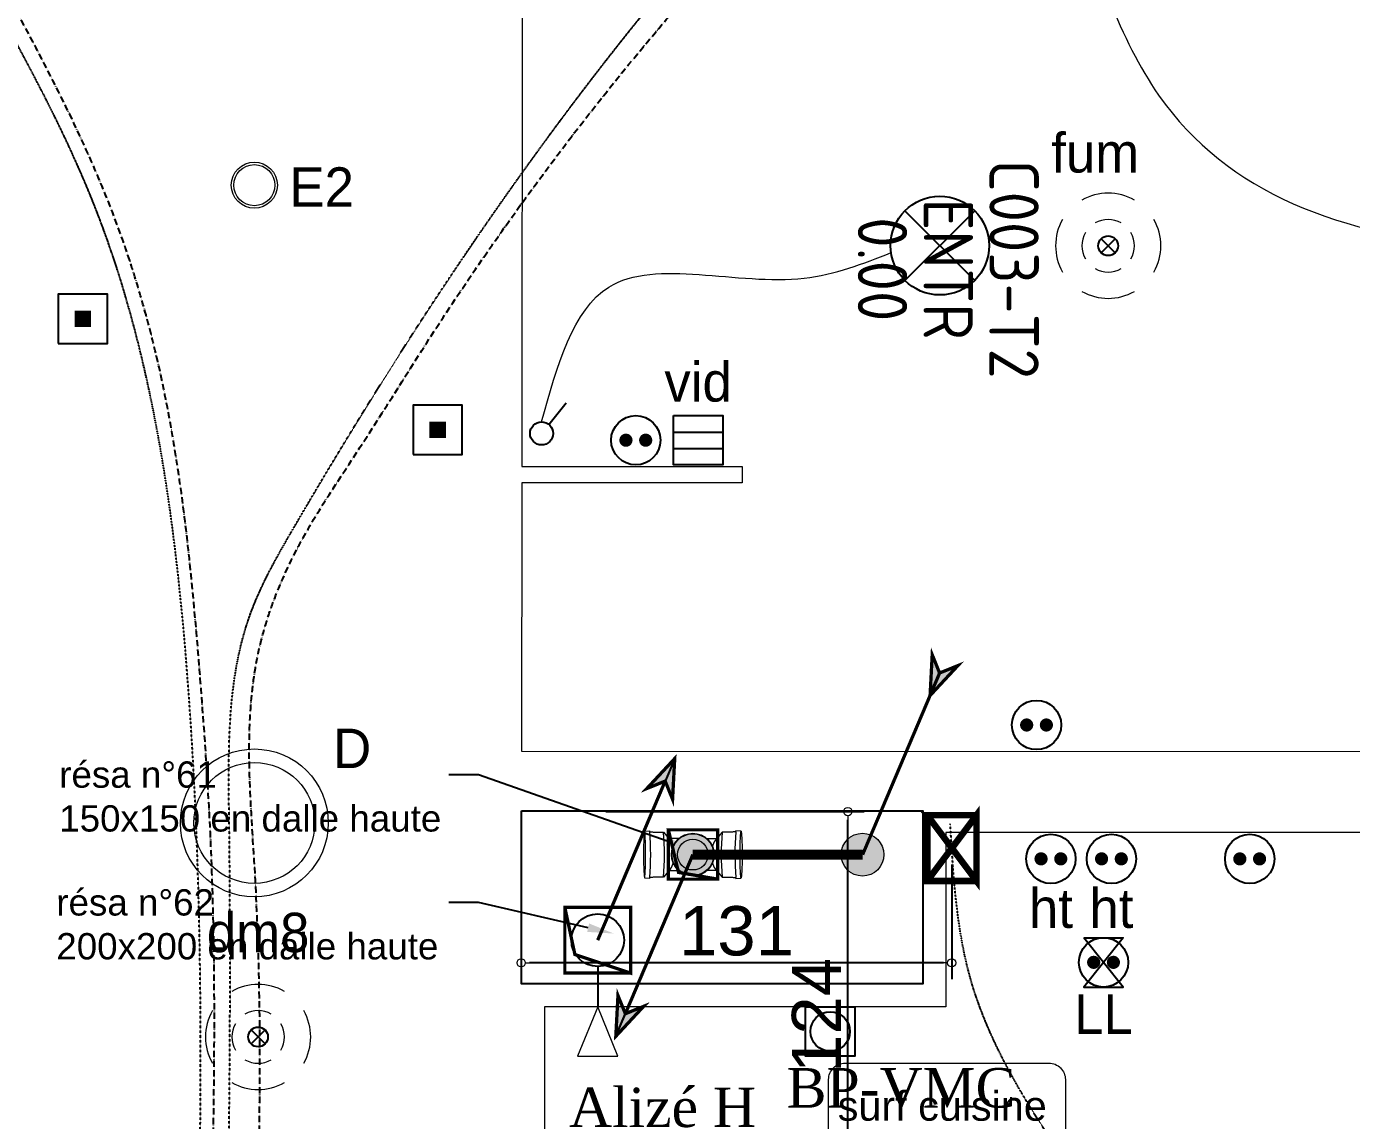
# Model space of a CAD drawing. Header units: millimetres. Extents: x 454430 to 532383, y -370512 to -310890.
# Drawn here: x 467923 to 471952, y -328806 to -325479 of the extents above; entities that cross this region are included whole.
import ezdxf
from ezdxf import colors
from ezdxf.entities.mleader import LeaderData, LeaderLine
from ezdxf.math import Vec2, Vec3

# ---------------------------------------------------------------- set-up
doc = ezdxf.new("R2010")
doc.units = ezdxf.units.MM
doc.set_wipeout_variables(frame=1)
for name, pattern in [('prlm_ef', [0.165, 0.1, -0.065]), ('prlm_eu', [2, 1.25, -0.25, 0.25, -0.25]), ('prlm_gaz', [36, 24, -3, 0, -3, 0, -3, 0, -3])]:
    doc.linetypes.add(name, pattern=pattern)
for name, color, linetype, lineweight in [('_GAZELEC-BOITE INCORPO', 36, 'Continuous', 18), ('_GAZELEC-RESERVATION', 1, 'Continuous', 18), ('_GAZELEC-RESERVATION 2', 132, 'Continuous', 18)]:
    doc.layers.add(name, color=color, linetype=linetype, lineweight=lineweight)
for name, color, linetype in [('GAZ-EU FLECHE', 42, 'Continuous'), ('GAZ-FLECHE VMC', 93, 'Continuous'), ('prlm-EAU-CHU', 42, 'Continuous'), ('prlm-EAU-EF', 161, 'Continuous'), ('prlm-EAU-EUEV', 25, 'Continuous'), ('prlm-ELEC-CFA', 181, 'Continuous'), ('prlm-ELEC-CFO', 201, 'Continuous'), ('prlm-ELEC-SSI', 230, 'Continuous'), ('prlm-GAZ', 20, 'Continuous'), ('prlm-GT', 242, 'Continuous'), ('prlm-VMC', 93, 'Continuous')]:
    doc.layers.add(name, color=color, linetype=linetype)
doc.layers.add('prlm-xpoly', color=7, linetype='Continuous', plot=False)
doc.styles.add('Arial', font='arial.ttf')
doc.styles.add('prlm-elec-cfa', font='comic.ttf', dxfattribs={"height": 12})
doc.styles.add('prlm-elec-cfo', font='comic.ttf', dxfattribs={"height": 12})
doc.styles.add('prlm-elec-ssi', font='comic.ttf', dxfattribs={"height": 12})
doc.styles.add('prlm-sejc', font='arial.ttf', dxfattribs={"height": 20})
doc.styles.add('prlm-vmc', font='pala.ttf', dxfattribs={"height": 14})
doc.styles.add('prlm-xpoly', font='isocp.shx', dxfattribs={"height": 15})
doc.styles.get("Standard").update_dxf_attribs({"font": 'arial.ttf'})
doc.dimstyles.new('200', dxfattribs={"dimtxt": 150, "dimasz": 25, "dimexe": 50, "dimexo": 50, "dimgap": 20, "dimtad": 1, "dimdec": 0, "dimlfac": 0.1, "dimdsep": 46, "dimtxsty": 'Arial', "dimblk1": 'DOTBLANK', "dimblk2": 'DOTBLANK', "dimsah": 1, "dimcen": 25, "dimclrd": 5, "dimclre": 5, "dimadec": 0, "dimazin": 0, "dimtfac": 1, "dimtdec": 0, "dimtmove": 0, "dimatfit": 3, "dimldrblk": 'DOTBLANK', "dimfxl": 50, "dimtolj": 1, "dimtzin": 0, "dimarcsym": 0})

# ---------------------------------------------------------------- blocks, each defined once
blk = doc.blocks.new('xi.lumD')
at = {"layer": 'prlm-ELEC-CFO', "color": 0, "linetype": 'ByBlock', "lineweight": 13}
for radius in [22.49, 18.39]:
    blk.add_circle((0, 0), radius, dxfattribs=at)
blk = doc.blocks.new('xi.lumE')
at = {"layer": 'prlm-ELEC-CFO', "color": 0, "linetype": 'ByBlock', "lineweight": 13}
for radius in [7, 6.25]:
    blk.add_circle((0, 0), radius, dxfattribs=at)
blk = doc.blocks.new('xi.LL')
at = {"color": 0, "lineweight": 5}
blk.add_wipeout([(-7.5, -7.5), (7.5, -7.5), (7.5, 7.5), (-7.5, 7.5)], dxfattribs=at).dxf.layer = 'prlm-ELEC-CFO'
at = {"layer": 'prlm-ELEC-CFO', "color": 0, "linetype": 'ByBlock', "lineweight": 5, "const_width": 2}
for points in [[(-4, 0, 1), (-2, 0, 1)], [(2, 0, 1), (4, 0, 1)]]:
    blk.add_lwpolyline(points, format="xyb", close=True, dxfattribs=at)
at = {"layer": 'prlm-ELEC-CFO', "color": 0, "linetype": 'ByBlock', "lineweight": -2}
blk.add_circle((0, 0), 7.5, dxfattribs=at)
blk = doc.blocks.new('xi.PC')
at = {"color": 0, "lineweight": 5}
blk.add_wipeout([(-7.5, -7.5), (7.5, -7.5), (7.5, 7.5), (-7.5, 7.5)], dxfattribs=at).dxf.layer = 'prlm-ELEC-CFO'
at = {"layer": 'prlm-ELEC-CFO', "color": 0, "linetype": 'ByBlock', "lineweight": 5, "const_width": 2}
for points in [[(-4, 0, 1), (-2, 0, 1)], [(2, 0, 1), (4, 0, 1)]]:
    blk.add_lwpolyline(points, format="xyb", close=True, dxfattribs=at)
at = {"layer": 'prlm-ELEC-CFO', "color": 0, "linetype": 'ByBlock', "lineweight": -2}
blk.add_circle((0, 0), 7.5, dxfattribs=at)
blk = doc.blocks.new('xi.PCHT')
at = {"color": 0, "lineweight": 5}
blk.add_wipeout([(-7.5, -7.5), (7.5, -7.5), (7.5, 7.5), (-7.5, 7.5)], dxfattribs=at).dxf.layer = 'prlm-ELEC-CFO'
at = {"layer": 'prlm-ELEC-CFO', "color": 0, "linetype": 'ByBlock', "lineweight": 5, "const_width": 2}
for points in [[(-4, 0, 1), (-2, 0, 1)], [(2, 0, 1), (4, 0, 1)]]:
    blk.add_lwpolyline(points, format="xyb", close=True, dxfattribs=at)
at = {"layer": 'prlm-ELEC-CFO', "color": 0, "linetype": 'ByBlock', "lineweight": -2}
blk.add_circle((0, 0), 7.5, dxfattribs=at)
blk = doc.blocks.new('xi.4m²')
at = {"color": 0}
blk.add_wipeout([(-34.54, 20.54), (34.54, 20.54), (34.54, -20.54), (-34.54, -20.54)], dxfattribs=at).dxf.layer = 'prlm-ELEC-CFO'
at = {"layer": 'prlm-ELEC-CFO', "color": 0, "lineweight": 13}
blk.add_lwpolyline([(-31, 22), (31, 22, -0.414214), (36, 17), (36, -17, -0.414214), (31, -22), (-31, -22, -0.414214), (-36, -17), (-36, 17, -0.414214)], format="xyb", close=True, dxfattribs=at)
at = {"layer": 'prlm-ELEC-CFO', "color": 0, "attachment_point": 6, "line_spacing_factor": 0.8, "style": 'prlm-sejc'}
for s, insert, char_height in [('surf cuisine', (30.36, 8.9), 9), ('4 m²', (29.31, -9.19), 13)]:
    blk.add_mtext(s, dxfattribs=dict(at, insert=insert, char_height=char_height))
at = {"layer": 'prlm-ELEC-CFO', "color": 0, "style": 'prlm-sejc', "flags": 8}
blk.add_attdef('?', (-28.3, -16.79), '', height=20, dxfattribs=at)
blk = doc.blocks.new('xi.BSO')
at = {"layer": 'prlm-ELEC-CFO', "lineweight": 5}
blk.add_hatch(color=0, dxfattribs=at).paths.add_polyline_path([(-2.5, -2.5), (2.5, -2.5), (2.5, 2.5), (-2.5, 2.5)])
at = {"layer": 'prlm-ELEC-CFO', "color": 0, "flags": 128}
blk.add_lwpolyline([(-7.5, -7.5), (7.5, -7.5), (7.5, 7.5), (-7.5, 7.5)], close=True, dxfattribs=at)
blk = doc.blocks.new('xi.SA')
at = {"layer": 'prlm-ELEC-CFO', "color": 0}
blk.add_lwpolyline([(0.2, -1.28), (5.5, 5.28)], dxfattribs=at)
blk.add_circle((-2, -4), 3.5, dxfattribs=at)
blk = doc.blocks.new('xi.PTCE')
at = {"layer": 'prlm-ELEC-CFO', "color": 0}
for points in [[(-10.61, 10.61), (10.61, -10.61)], [(10.61, 10.61), (-10.61, -10.61)]]:
    blk.add_lwpolyline(points, dxfattribs=at)
at = {"layer": 'prlm-ELEC-CFO', "color": 0, "linetype": 'ByBlock'}
blk.add_circle((0, 0), 15, dxfattribs=at)
blk = doc.blocks.new('xi.dm8')
at = {"layer": 'prlm-ELEC-CFO', "color": 0}
for points in [[(-2.12, 2.12), (2.12, -2.12)], [(2.12, 2.12), (-2.12, -2.12)]]:
    blk.add_lwpolyline(points, dxfattribs=at)
blk.add_circle((0, 0), 3, dxfattribs=at)
at = {"layer": 'prlm-ELEC-CFO', "color": 0, "lineweight": 13}
for radius, start, end in [(16, 60, 120), (16, 150, 210), (8, 60, 120), (16, 330, 30), (8, 150, 210), (8, 330, 30), (8, 240, 300), (16, 240, 300)]:
    blk.add_arc((0, 0), radius, start, end, dxfattribs=at)
blk = doc.blocks.new('xi.fum')
at = {"color": 0}
blk.add_wipeout([(-10.61, -10.61), (-15, 0), (-10.61, 10.61), (0, 15), (10.61, 10.61), (15, 0), (10.61, -10.61), (0, -15)], dxfattribs=at).dxf.layer = 'prlm-ELEC-SSI'
at = {"layer": 'prlm-ELEC-SSI', "color": 0}
for points in [[(-2.12, 2.12), (2.12, -2.12)], [(2.12, 2.12), (-2.12, -2.12)]]:
    blk.add_lwpolyline(points, dxfattribs=at)
blk.add_circle((0, 0), 3, dxfattribs=at)
at = {"layer": 'prlm-ELEC-SSI', "color": 0, "lineweight": 13}
for radius, start, end in [(16, 60, 120), (16, 150, 210), (8, 60, 120), (16, 330, 30), (8, 150, 210), (8, 330, 30), (8, 240, 300), (16, 240, 300)]:
    blk.add_arc((0, 0), radius, start, end, dxfattribs=at)
blk = doc.blocks.new('xi.be')
at = {"layer": 'prlm-VMC', "color": 0, "linetype": 'ByBlock', "lineweight": 5, "flags": 128}
blk.add_lwpolyline([(-6.17, -15), (6.17, -15), (0, 0)], close=True, dxfattribs=at)
at = {"layer": 'prlm-VMC', "color": 0, "linetype": 'ByBlock', "lineweight": 5}
blk.add_solid([(0, -1), (5.17, -14), (-5.17, -14), (0, -1)], dxfattribs=at)
blk = doc.blocks.new('xi.bp-vmc-cui')
at = {"layer": 'prlm-VMC', "color": 0, "linetype": 'ByBlock', "lineweight": -2, "flags": 128}
blk.add_lwpolyline([(-7.5, 7.5), (7.5, 7.5), (7.5, -7.5), (-7.5, -7.5)], close=True, dxfattribs=at)
at = {"layer": 'prlm-VMC', "color": 0, "linetype": 'ByBlock', "lineweight": -2}
blk.add_circle((0, 0), 6, dxfattribs=at)
blk = doc.blocks.new('xi.cceu3')
at = {"layer": 'prlm-EAU-CHU', "color": 0, "lineweight": 13}
for p, q in [((-14.67, 7.11), (-13.12, 7.25)), ((-13.03, 6.94), (-13.12, 7.25)), ((-13.03, 6.97), (-12.22, 6.97)), ((-12.22, 6.97), (-12.09, 6.85)), ((-12.09, 6.85), (-8.92, 6.85)), ((-8.91, 6.84), (-6.83, 4.34)), ((-4.09, 4.87), (-7.27, 4.87)), ((4.09, 4.87), (7.27, 4.87)), ((8.91, 6.84), (6.83, 4.34)), ((12.09, 6.85), (8.92, 6.85)), ((12.22, 6.97), (12.09, 6.85)), ((13.03, 6.97), (12.22, 6.97)), ((13.03, 6.94), (13.12, 7.25)), ((14.67, 7.11), (13.12, 7.25)), ((-13.12, -7.25), (-14.67, -7.11)), ((-13.12, -7.25), (-13.03, -6.97)), ((-12.22, -6.97), (-13.03, -6.97)), ((-12.09, -6.85), (-12.22, -6.97)), ((-8.92, -6.85), (-12.09, -6.85)), ((-6.83, -4.34), (-8.91, -6.84)), ((-7.27, -4.87), (-4.09, -4.87)), ((7.27, -4.87), (4.09, -4.87)), ((6.83, -4.34), (8.91, -6.84)), ((8.92, -6.85), (12.09, -6.85)), ((12.09, -6.85), (12.22, -6.97)), ((12.22, -6.97), (13.03, -6.97)), ((13.12, -7.25), (13.03, -6.97)), ((13.12, -7.25), (14.67, -7.11))]:
    blk.add_line(p, q, dxfattribs=at)
for radius in [6.36, 4.67]:
    blk.add_circle((0, 0), radius, dxfattribs=at)
for centre, radius, start, end in [((-119.65, 0.01), 106.84, 356.2523, 3.719), ((-87.18, 0), 78.56, 354.9975, 5.0025), ((-11.68, 0.73), 6.05, 16.1332, 36.5542), ((11.68, 0.73), 6.05, 143.4458, 163.8668), ((87.18, 0), 78.56, 174.9975, 185.0025), ((119.65, 0.01), 106.84, 176.281, 183.7477), ((-11.68, -0.73), 6.05, 323.4458, 343.8668), ((11.68, -0.73), 6.05, 196.1332, 216.5542)]:
    blk.add_arc(centre, radius, start, end, dxfattribs=at)
at = {"layer": 'prlm-EAU-CHU', "color": 0, "lineweight": 13, "extrusion": (0, 0, -1)}
blk.add_ellipse((-14.67, 0), major_axis=(0, 7.1), ratio=0.043635, dxfattribs=at)
at = {"layer": 'prlm-EAU-CHU', "color": 0, "lineweight": 13}
blk.add_ellipse((14.67, 0), major_axis=(0, 7.1), ratio=0.043635, dxfattribs=at)
blk = doc.blocks.new('xi.chu')
at = {"layer": 'prlm-EAU-EUEV', "linetype": 'ByBlock', "lineweight": 5}
blk.add_hatch(color=0, dxfattribs=at).paths.add_polyline_path([(6.5, 0, 1), (-6.5, 0, 1)])
at = {"layer": 'prlm-EAU-EUEV', "color": 0, "linetype": 'ByBlock', "lineweight": 5}
blk.add_circle((0, 0), 6.5, dxfattribs=at)
blk = doc.blocks.new('xi.LLrob')
at = {"layer": 'prlm-EAU-EF', "color": 0}
blk.add_lwpolyline([(-6, 7.5), (6, 7.5), (-6, -7.5), (6, -7.5)], close=True, dxfattribs=at)
blk = doc.blocks.new('xi.VID')
at = {"layer": 'prlm-ELEC-CFA', "color": 0, "linetype": 'ByBlock', "lineweight": -2, "flags": 128}
blk.add_lwpolyline([(-7.5, 7.5), (7.5, 7.5), (7.5, -7.5), (-7.5, -7.5)], close=True, dxfattribs=at)
at = {"layer": 'prlm-ELEC-CFA', "color": 0}
for points in [[(-7.5, 2.5), (7.5, 2.5)], [(-7.5, -2.5), (7.5, -2.5)]]:
    blk.add_lwpolyline(points, dxfattribs=at)
blk = doc.blocks.new('FLECHE2')
h = blk.add_hatch(color=256)
h.dxf.hatch_style = 1
h.paths.add_polyline_path([(496271.9, -370023.3), (496278.4, -369899.2), (496300.9, -369954.8), (496356.5, -369932.3)])
at = {"const_width": 10}
for points in [[(496066.7, -370507.2), (496300.9, -369954.8), (496356.5, -369932.3), (496271.9, -370023.3), (496300.9, -369954.8), (496278.4, -369899.2), (496271.9, -370023.3), (496356.5, -369932.3), (496300.9, -369954.8), (496278.4, -369899.2), (496271.9, -370023.3)], [(496271.9, -370023.3), (496278.4, -369899.2), (496300.9, -369954.8), (496356.5, -369932.3), (496271.9, -370023.3)]]:
    blk.add_lwpolyline(points, dxfattribs=at)
blk = doc.blocks.new('FLECHE1')
h = blk.add_hatch(color=256)
h.dxf.hatch_style = 1
h.paths.add_polyline_path([(495907.1, -370439.6), (495913.6, -370315.5), (495936.1, -370371.1), (495991.7, -370348.6)])
for p, q in [((495907.1, -370439.6), (496141.3, -369887.2)), ((495913.6, -370315.5), (495907.1, -370439.6)), ((495913.6, -370315.5), (495907.1, -370439.6)), ((495991.7, -370348.6), (495907.1, -370439.6)), ((495907.1, -370439.6), (495991.7, -370348.6)), ((495936.1, -370371.1), (495913.6, -370315.5)), ((495936.1, -370371.1), (495913.6, -370315.5)), ((495936.1, -370371.1), (495991.7, -370348.6)), ((495991.7, -370348.6), (495936.1, -370371.1)), ((495907.1, -370439.6), (495936.1, -370371.1))]:
    blk.add_line(p, q)
at = {"const_width": 10}
for points in [[(495936.1, -370371.1), (496141.3, -369887.2)], [(495907.1, -370439.6), (495913.6, -370315.5), (495936.1, -370371.1), (495991.7, -370348.6), (495907.1, -370439.6)]]:
    blk.add_lwpolyline(points, dxfattribs=at)
blk = doc.blocks.new('_DOTBLANK')
at = {"color": 0, "linetype": 'ByBlock'}
blk.add_line((-0.5, 0), (-1, 0), dxfattribs=at)
blk.add_circle((0, 0), 0.5, dxfattribs=at)
blk = doc.blocks.new('*D156')
at = {"layer": '_GAZELEC-BOITE INCORPO', "color": 5, "lineweight": -2, "transparency": 16777216}
for p, q in [((469427, -328026.9), (469427, -328376.4)), ((470736.4, -328026.9), (470736.4, -328376.4)), ((470711.4, -328326.4), (469452, -328326.4))]:
    blk.add_line(p, q, dxfattribs=at)
at = {"layer": '_GAZELEC-BOITE INCORPO', "color": 5, "lineweight": -2, "transparency": 16777216, "xscale": 25, "yscale": 25, "zscale": 25, "rotation": 180}
blk.add_blockref('_DOTBLANK', (469427, -328326.4), dxfattribs=at)
at = {"layer": '_GAZELEC-BOITE INCORPO', "color": 5, "lineweight": -2, "transparency": 16777216, "xscale": 25, "yscale": 25, "zscale": 25}
blk.add_blockref('_DOTBLANK', (470736.4, -328326.4), dxfattribs=at)
at = {"layer": '_GAZELEC-BOITE INCORPO', "color": 0, "transparency": 16777216, "insert": (470081.7, -328229.8), "char_height": 150, "attachment_point": 5, "style": 'Arial'}
blk.add_mtext('\\A1;131', dxfattribs=at)
blk = doc.blocks.new('*D157')
at = {"layer": '_GAZELEC-BOITE INCORPO', "color": 5, "lineweight": -2, "transparency": 16777216}
for p, q in [((469684, -327866.3), (470470.4, -327866.3)), ((470420.4, -329081.5), (470420.4, -327891.3)), ((469647, -329106.5), (470470.4, -329106.5))]:
    blk.add_line(p, q, dxfattribs=at)
at = {"layer": '_GAZELEC-BOITE INCORPO', "color": 5, "lineweight": -2, "transparency": 16777216, "xscale": 25, "yscale": 25, "zscale": 25}
for p, rotation in [((470420.4, -327866.3), 90), ((470420.4, -329106.5), 270)]:
    blk.add_blockref('_DOTBLANK', p, dxfattribs=dict(at, rotation=rotation))
at = {"layer": '_GAZELEC-BOITE INCORPO', "color": 0, "transparency": 16777216, "insert": (470325.1, -328486.4), "char_height": 150, "attachment_point": 5, "rotation": 90, "style": 'Arial'}
blk.add_mtext('\\A1;124', dxfattribs=at)

msp = doc.modelspace()

# ---------------------------------------------------------------- linework, layer by layer
at = {"layer": '_GAZELEC-BOITE INCORPO', "const_width": 20}
msp.add_lwpolyline([(470711.8, -327877.3), (470661.8, -327877.3), (470661.8, -328077.3), (470811.8, -328077.3), (470811.8, -327877.3), (470661.8, -327877.3), (470811.8, -328077.3), (470811.8, -327877.3), (470661.8, -328077.3)], dxfattribs=at)
at = {"layer": '_GAZELEC-RESERVATION 2', "const_width": 10}
for points in [[(470024.7, -327921.9), (469949.7, -327921.9), (469874.7, -327921.9), (469874.7, -328071.9), (470024.7, -328071.9), (470024.7, -327921.9), (469874.7, -327921.9), (469905.5, -328051.3), (470024.7, -328071.9)], [(469759.7, -328257.6), (469759.7, -328257.6), (469759.7, -328357.6), (469559.7, -328357.6), (469559.7, -328157.6), (469759.7, -328157.6), (469759.7, -328357.6), (469590.4, -328301.2), (469559.7, -328157.6)]]:
    msp.add_lwpolyline(points, dxfattribs=at)
at = {"layer": 'prlm-EAU-EUEV', "linetype": 'prlm_eu', "ltscale": 50, "const_width": 30, "flags": 128}
msp.add_lwpolyline([(469949, -327997.3), (470465.2, -327997.3)], dxfattribs=at)
at = {"layer": 'prlm-ELEC-CFO', "lineweight": 13}
msp.add_spline([(471099.2, -325069.2), (471365.3, -325687), (473730.6, -326084.1)], degree=3, dxfattribs=at)
at = {"layer": 'prlm-GT'}
msp.add_lwpolyline([(469428.3, -327864.1), (470648.3, -327864.1), (470648.3, -328390.1), (469428.3, -328390.1)], close=True, dxfattribs=at)
at = {"layer": 'prlm-VMC'}
msp.add_lwpolyline([(469659.7, -328337.6), (469659.7, -328460.1)], dxfattribs=at)
msp.add_circle((469659.7, -328257.6), 80, dxfattribs=at)
at = {"layer": 'prlm-xpoly', "lineweight": 0}
for points in [[(473739.3, -324136), (474359.6, -324136), (474359.6, -324186), (471480.5, -324186), (471480.3, -324917), (470080.1, -324917), (470080, -325267), (469430.1, -325267), (469429, -326816.9), (470099, -326816.9), (470099, -326866.9), (469429, -326866.9), (469428.3, -327682.7), (476261.6, -327684.1), (476261.6, -321494.9), (473739.3, -321494.9)], [(476261.6, -327864.1), (471989.6, -327864.1), (471989.6, -327930.2), (470718.3, -327930.1), (470718.3, -328460.1), (469498.3, -328460.1), (469498.3, -330325.2), (471768.3, -330325.2), (471767.8, -332349.8), (476261.6, -332349.6)]]:
    msp.add_lwpolyline(points, close=True, dxfattribs=at)

# ---------------------------------------------------------------- block references
at = {"layer": 'GAZ-EU FLECHE'}
for name, p in [('FLECHE2', (-25601.4, 42509.9)), ('FLECHE1', (-26192.3, 41889.9))]:
    msp.add_blockref(name, p, dxfattribs=at)
at = {"layer": 'GAZ-FLECHE VMC', "rotation": 180}
msp.add_blockref('FLECHE1', (965801, -698144.7), dxfattribs=at)
at = {"layer": 'prlm-EAU-CHU', "xscale": 10, "yscale": 10, "zscale": 10}
msp.add_blockref('xi.cceu3', (469949, -327997.3), dxfattribs=at)
at = {"layer": 'prlm-EAU-EUEV', "ltscale": 50, "xscale": 10, "yscale": 10, "zscale": 10}
for p in [(469949, -327997.3), (470465.2, -327997.3)]:
    msp.add_blockref('xi.chu', p, dxfattribs=at)
at = {"layer": 'prlm-ELEC-CFA', "xscale": 10, "yscale": 10, "zscale": 10}
msp.add_blockref('xi.VID', (469965, -326736.9), dxfattribs=at)
at = {"layer": 'prlm-ELEC-CFO', "xscale": 10, "yscale": 10, "zscale": 10}
for name, p in [('xi.lumE', (468615.5, -325961.2)), ('xi.PTCE', (470700.2, -326145)), ('xi.BSO', (468093.7, -326367.9)), ('xi.SA', (469509.1, -326676.3)), ('xi.BSO', (469173, -326705.3))]:
    msp.add_blockref(name, p, dxfattribs=at)
at = {"layer": 'prlm-ELEC-CFO', "xscale": 10, "yscale": 10, "zscale": 10, "rotation": 89.99999999999952}
msp.add_blockref('xi.dm8', (468627, -328551.8), dxfattribs=at)
at = {"layer": 'prlm-VMC', "xscale": 10, "yscale": 10, "zscale": 10, "rotation": 359.9413039464169}
msp.add_blockref('xi.be', (469659.7, -328460.1), dxfattribs=at)
at = {"layer": 'prlm-VMC', "xscale": 10, "yscale": 10, "zscale": 10}
msp.add_blockref('xi.bp-vmc-cui', (470366.9, -328535.1), dxfattribs=at)

# ---------------------------------------------------------------- texts
at = {"layer": 'prlm-ELEC-CFO', "lineweight": 20, "char_height": 120, "attachment_point": 2, "line_spacing_factor": 0.8, "style": 'prlm-elec-cfo', "bg_fill": 3, "box_fill_scale": 0.95, "bg_fill_color": 256, "bg_fill_transparency": 0}
for s, insert in [('E2', (468820.2, -325906.9)), ('D', (468913.1, -327614.1)), ('dm8', (468627, -328174))]:
    msp.add_mtext(s, dxfattribs=dict(at, insert=insert))
at = {"layer": 'prlm-xpoly', "lineweight": 20, "insert": (470725.8, -326217), "char_height": 150, "attachment_point": 5, "rotation": 270, "line_spacing_factor": 0.8, "style": 'prlm-xpoly'}
msp.add_mtext('C003-T2\\PENTR\\P0.00', dxfattribs=at)

# ---------------------------------------------------------------- dimensions: what is measured, and where the dimension line sits
at = {"layer": '_GAZELEC-BOITE INCORPO'}
dim = msp.add_linear_dim(base=(469427, -328326.4), p1=(470736.4, -327976.9), p2=(469427, -327976.9), dimstyle='200', dxfattribs=at)
dim.commit()
dim.dimension.update_dxf_attribs({"geometry": '*D156', "text_midpoint": (470081.7, -328229.8)})

# ---------------------------------------------------------------- next in the draw order: block references
at = {"layer": 'prlm-ELEC-CFO', "xscale": 10, "yscale": 10, "zscale": 10}
for name, p in [('xi.PC', (469775.6, -326736.9)), ('xi.PC', (470994.2, -327603)), ('xi.lumD', (468615.5, -327900.8)), ('xi.PC', (471642.5, -328010.2))]:
    msp.add_blockref(name, p, dxfattribs=at)
msp.add_blockref('xi.4m²', (470721.9, -328851.2), dxfattribs=at).add_auto_attribs({'?': '>'})
at = {"layer": 'prlm-ELEC-SSI', "xscale": 10, "yscale": 10, "zscale": 10}
msp.add_blockref('xi.fum', (471212.1, -326145.5), dxfattribs=at)

# ---------------------------------------------------------------- next in the draw order: texts
at = {"layer": 'prlm-ELEC-CFO', "lineweight": 20, "insert": (471198, -328482.3), "char_height": 120, "attachment_point": 5, "line_spacing_factor": 0.8, "style": 'prlm-elec-cfo', "bg_fill": 3, "box_fill_scale": 1.1, "bg_fill_color": 256, "bg_fill_transparency": 0}
msp.add_mtext('LL', dxfattribs=at)
at = {"layer": 'prlm-ELEC-SSI', "lineweight": 20, "insert": (471172.6, -325802.8), "char_height": 120, "attachment_point": 2, "line_spacing_factor": 0.8, "style": 'prlm-elec-ssi', "bg_fill": 3, "box_fill_scale": 0.95, "bg_fill_color": 256, "bg_fill_transparency": 0}
msp.add_mtext('fum', dxfattribs=at)
at = {"layer": 'prlm-VMC', "ltscale": 25, "insert": (469856.7, -328846.7), "char_height": 120, "width": 586.147, "attachment_point": 5, "line_spacing_factor": 0.8, "style": 'prlm-vmc', "bg_fill": 2}
msp.add_mtext('Alizé H 6/40/90', dxfattribs=at)

# ---------------------------------------------------------------- next in the draw order: linework, layer by layer
at = {"layer": 'prlm-EAU-EF', "linetype": 'prlm_ef'}
msp.add_spline([(469537.5, -337298.6), (469305.9, -337274.4), (468518.5, -336551.9), (468409.5, -335720.4), (468409.5, -334017.4), (468409.5, -330530.4), (468409.5, -327421.7), (468125.1, -326012.6), (467480.7, -324733.9), (467288, -324046.9), (467263.6, -323572.3)], degree=3, dxfattribs=at)
at = {"layer": 'prlm-ELEC-CFO', "lineweight": 13}
msp.add_spline([(469489.1, -326681.3), (469693.9, -326271.1), (470287.6, -326244.1), (470551.7, -326166.3)], degree=3, dxfattribs=at)
at = {"layer": 'prlm-GAZ', "linetype": 'prlm_gaz', "ltscale": 0.8}
msp.add_spline([(469539.1, -336937), (469325.1, -336937), (468804.5, -336861.6), (468612.2, -336687.4), (468526.3, -336490.8), (468443.1, -335828.3), (468443.1, -335215), (468443.1, -334686.8), (468443.1, -333559.3), (468443.1, -332127.6), (468459.4, -330390.7), (468475.3, -329559.6), (468492.2, -328758.8), (468485.9, -328028.1), (468445.8, -327395.3), (468343.8, -326599.6), (468193.7, -326068.9), (467659.4, -324996.6), (467392.9, -324348.7), (467320.8, -323968.5), (467295.8, -323562.5)], degree=3, dxfattribs=at)

# ---------------------------------------------------------------- next in the draw order: block references
at = {"layer": 'prlm-ELEC-CFO', "xscale": 10, "yscale": 10, "zscale": 10}
msp.add_blockref('xi.LL', (471198, -328324.9), dxfattribs=at)

# ---------------------------------------------------------------- next in the draw order: texts
at = {"layer": 'prlm-VMC', "insert": (470234.7, -328646.4), "char_height": 120, "attachment_point": 1, "style": 'prlm-vmc'}
msp.add_mtext_dynamic_manual_height_columns('BP-VMC', width=101.13, gutter_width=50, heights=[0], dxfattribs=at)

# ---------------------------------------------------------------- next in the draw order: dimensions: what is measured, and where the dimension line sits
at = {"layer": '_GAZELEC-BOITE INCORPO'}
dim = msp.add_linear_dim(base=(470420.4, -327866.3), p1=(469597, -329106.5), p2=(469634, -327866.3), angle=90, dimstyle='200', dxfattribs=at)
dim.commit()
dim.dimension.update_dxf_attribs({"geometry": '*D157', "text_midpoint": (470325.1, -328486.4)})

# ---------------------------------------------------------------- next in the draw order: texts
at = {"layer": 'prlm-ELEC-CFA', "lineweight": 20, "insert": (469965, -326560.2), "char_height": 120, "attachment_point": 5, "line_spacing_factor": 0.8, "style": 'prlm-elec-cfa', "bg_fill": 3, "box_fill_scale": 1.1, "bg_fill_color": 256, "bg_fill_transparency": 0}
msp.add_mtext('vid', dxfattribs=at)
at = {"layer": 'prlm-ELEC-CFO', "lineweight": 20, "char_height": 120, "attachment_point": 5, "line_spacing_factor": 0.8, "style": 'prlm-elec-cfo', "bg_fill": 3, "box_fill_scale": 1.1, "bg_fill_color": 256, "bg_fill_transparency": 0}
for insert in [(471038, -328160.9), (471222, -328160.9)]:
    msp.add_mtext('ht', dxfattribs=dict(at, insert=insert))

# ---------------------------------------------------------------- next in the draw order: block references
at = {"layer": 'prlm-EAU-EF', "xscale": 10, "yscale": 10, "zscale": 10}
msp.add_blockref('xi.LLrob', (471198, -328324.9), dxfattribs=at)
at = {"layer": 'prlm-ELEC-CFO', "xscale": 10, "yscale": 10, "zscale": 10}
for p in [(471038, -328010.1), (471222, -328010.1)]:
    msp.add_blockref('xi.PCHT', p, dxfattribs=at)

# ---------------------------------------------------------------- next in the draw order: texts
at = {"layer": 'prlm-EAU-EF', "lineweight": 20, "insert": (471198, -328482.3), "char_height": 120, "attachment_point": 5, "line_spacing_factor": 0.8, "style": 'prlm-elec-cfo', "bg_fill": 3, "box_fill_scale": 1.1, "bg_fill_color": 256, "bg_fill_transparency": 0}
msp.add_mtext('LL', dxfattribs=at)

# ---------------------------------------------------------------- next in the draw order: leaders
at = {"layer": '_GAZELEC-RESERVATION', "color": 6}
ml = msp.add_multileader_mtext('Standard', dxfattribs=at)
ml.set_content('résa n°61\\P150x150 en dalle haute', color=6)
ml.set_leader_properties()
ml.build(insert=Vec2(0, 0))
ml.multileader.update_dxf_attribs({"has_text_frame": 1, "arrow_head_size": 80, "scale": 20})
ctx = ml.context
ctx.base_point, ctx.scale, ctx.char_height, ctx.arrow_head_size, ctx.landing_gap_size, ctx.plane_origin = Vec3(467982.1, -327754.4), 20, 80, 80, 40, Vec3(462422.9, -327556)
notes = []
notes.append((ctx, [(0, (1, 1, 0), (469297.2, -327754.4), (-1, 0), 89.8, [(0, [(469946.8, -327983.2)], 0, [])])]))
ctx.mtext.insert, ctx.mtext.width, ctx.mtext.flow_direction = Vec3(468022.1, -327713.7), 1568.85, 5
ml = msp.add_multileader_mtext('Standard', dxfattribs=at)
ml.set_content('résa n°62\\P200x200 en dalle haute', color=6)
ml.set_leader_properties()
ml.build(insert=Vec2(0, 0))
ml.multileader.update_dxf_attribs({"has_text_frame": 1, "arrow_head_size": 80, "scale": 20})
ctx = ml.context
ctx.base_point, ctx.scale, ctx.char_height, ctx.arrow_head_size, ctx.landing_gap_size, ctx.plane_origin = Vec3(467973.2, -328143.1), 20, 80, 80, 40, Vec3(462422.9, -327944.8)
notes.append((ctx, [(0, (1, 1, 0), (469297.2, -328143.1), (-1, 0), 89.8, [(0, [(469708.7, -328237.3)], 0, [])])]))
ctx.mtext.insert, ctx.mtext.width, ctx.mtext.flow_direction = Vec3(468013.2, -328102.5), 1568.85, 5
for ctx, leaders in notes:
    for number, flags, end, landing, length, lines in leaders:
        leader = LeaderData()
        leader.index, (leader.has_last_leader_line, leader.has_dogleg_vector, leader.attachment_direction) = number, flags
        leader.last_leader_point, leader.dogleg_vector, leader.dogleg_length = Vec3(end), Vec3(landing), length
        for number, points, colour, breaks in lines:
            line = LeaderLine()
            line.index, line.vertices, line.color, line.breaks = number, Vec3.list(points), colors.encode_raw_color(colour), breaks
            leader.lines.append(line)
        ctx.leaders.append(leader)

# ---------------------------------------------------------------- next in the draw order: linework, layer by layer
at = {"layer": 'prlm-EAU-EF', "linetype": 'prlm_ef'}
for points in [[(469528, -337277.7), (469308.5, -337255), (469005.3, -337112.1), (468641, -336648.6), (468530, -336366.6), (468472.3, -335846.8), (468472.3, -335336.7), (468472.3, -334062.7), (468487.2, -332197.6), (468487.2, -331312.8), (468507, -330336.6), (468539.1, -328799.2), (468539.1, -327899.8), (468600.6, -327273.5), (468738.4, -326998.3), (471772.9, -323732.1), (472752.6, -323397), (473066.2, -323397)], [(470003.6, -332455), (470358, -332441.2), (471010.1, -332227.1), (471541, -331241.8), (471418, -329447.3), (470789.9, -328361.3), (470731.9, -327903.2)]]:
    msp.add_spline(points, degree=3, dxfattribs=at)
at = {"layer": 'prlm-GAZ', "linetype": 'prlm_gaz', "ltscale": 0.8}
msp.add_spline([(469528.4, -336924.6), (469345.5, -336924.6), (468783.7, -336791.9), (468630.4, -336538.8), (468516.2, -336066), (468501.2, -334998.8), (468501.2, -334176.3), (468526, -332450.7), (468563, -330425.4), (468616.5, -328036.4), (468628.4, -327380.6), (468741.4, -327075.3), (468928.1, -326772.3), (469170.4, -326393), (470628.1, -324666.3), (471996.5, -323685.9), (472647.6, -323468.4), (473028.9, -323477.7)], degree=3, dxfattribs=at)

# ---------------------------------------------------------------- next in the draw order: leaders
at = {"layer": '_GAZELEC-RESERVATION', "color": 6}
ml = msp.add_multileader_mtext('Standard', dxfattribs=at)
ml.set_content('résa n°58\\P500x300 en dalle haute', color=6)
ml.set_leader_properties()
ml.build(insert=Vec2(0, 0))
ml.multileader.update_dxf_attribs({"has_text_frame": 1, "arrow_head_size": 80, "scale": 20})
ctx = ml.context
ctx.base_point, ctx.scale, ctx.char_height, ctx.arrow_head_size, ctx.landing_gap_size, ctx.plane_origin = Vec3(465478, -327865.6), 20, 80, 80, 40, Vec3(459926.3, -327667.2)
notes = []
notes.append((ctx, [(0, (1, 1, 0), (466800.6, -327865.6), (-1, 0), 89.8, [(0, [(467322.6, -328521.7)], 0, [])])]))
ctx.mtext.insert, ctx.mtext.width, ctx.mtext.flow_direction = Vec3(465518, -327824.9), 1568.85, 5
for ctx, leaders in notes:
    for number, flags, end, landing, length, lines in leaders:
        leader = LeaderData()
        leader.index, (leader.has_last_leader_line, leader.has_dogleg_vector, leader.attachment_direction) = number, flags
        leader.last_leader_point, leader.dogleg_vector, leader.dogleg_length = Vec3(end), Vec3(landing), length
        for number, points, colour, breaks in lines:
            line = LeaderLine()
            line.index, line.vertices, line.color, line.breaks = number, Vec3.list(points), colors.encode_raw_color(colour), breaks
            leader.lines.append(line)
        ctx.leaders.append(leader)

doc.saveas('drawing.dxf')
